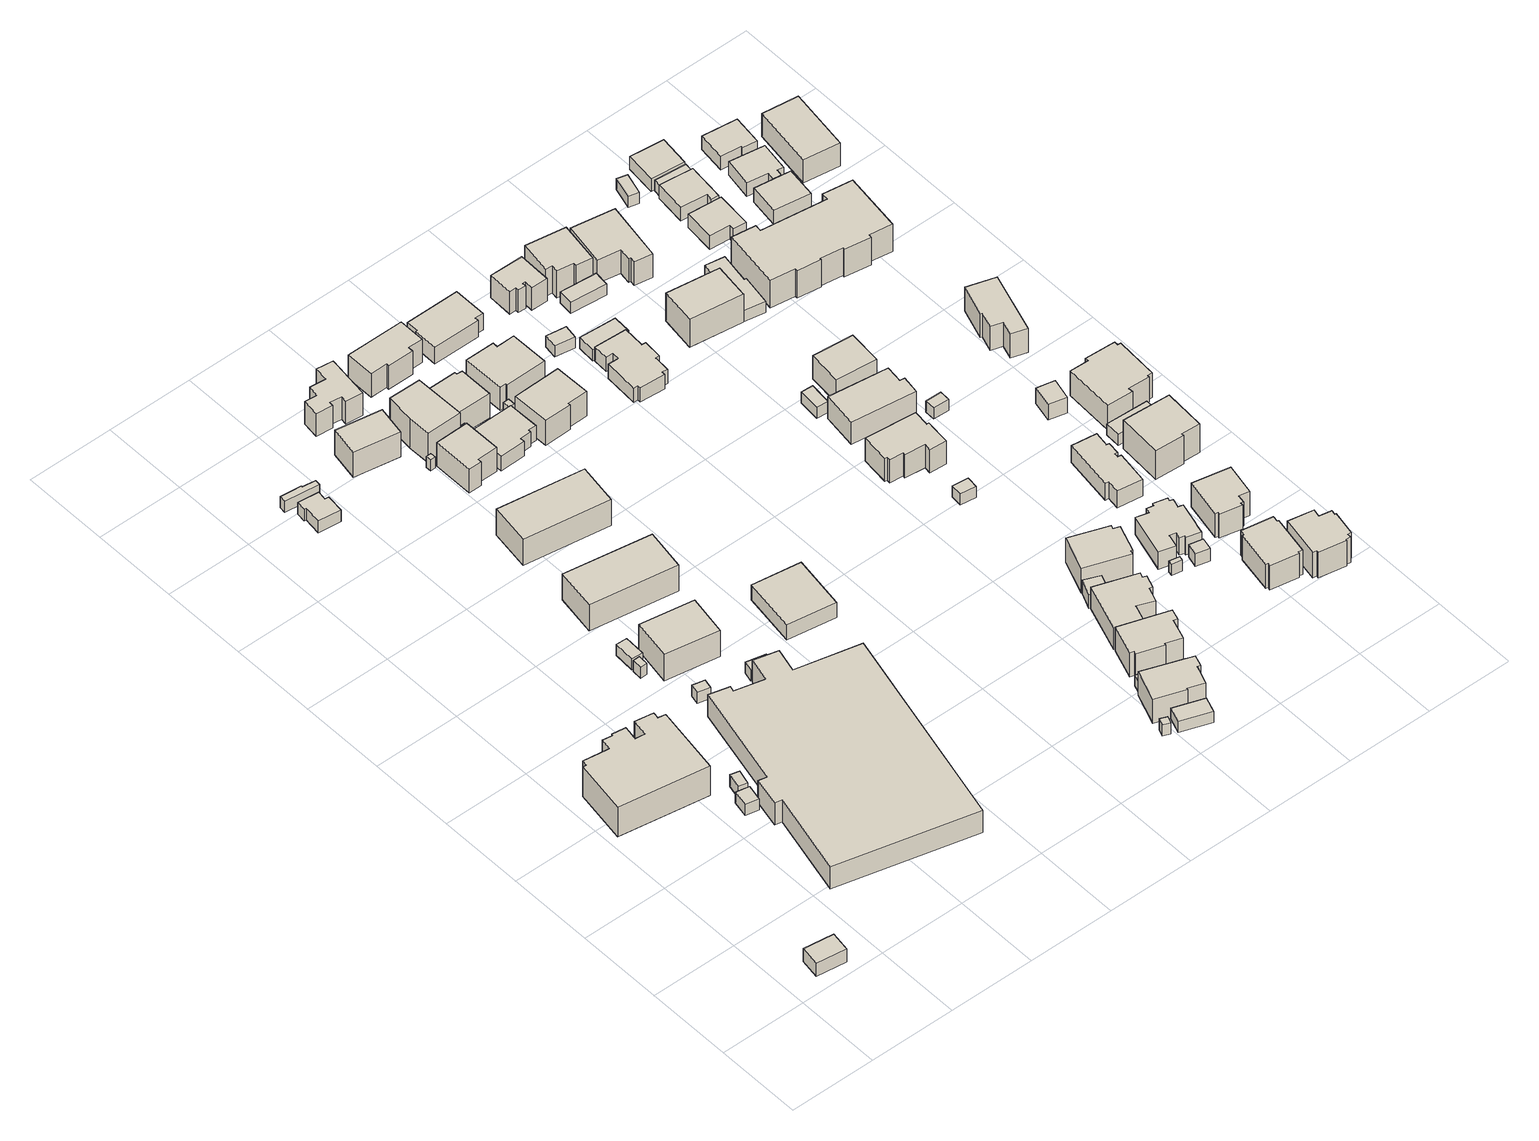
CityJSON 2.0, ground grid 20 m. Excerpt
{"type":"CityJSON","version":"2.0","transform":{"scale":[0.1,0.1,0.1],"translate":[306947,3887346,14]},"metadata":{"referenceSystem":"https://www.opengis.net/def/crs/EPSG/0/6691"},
"CityObjects":{
"building1":{"type":"Building","attributes":{"class":"3001","measuredHeight":2,"BuildingIDAttribute.prefecture":"22","BuildingIDAttribute.city":"22203","BuildingDetailAttribute.surveyYear":2015},"geometry":[{"type":"Solid","lod":"1","boundaries":[[[[0,1,2,3]],[[2,4,5,3]],[[1,6,4,2]],[[0,7,6,1]],[[3,5,7,0]],[[4,6,7,5]]]]}]},
"building2":{"type":"Building","attributes":{"class":"3001","measuredHeight":2,"BuildingIDAttribute.prefecture":"22","BuildingIDAttribute.city":"22203","BuildingDetailAttribute.surveyYear":2015},"geometry":[{"type":"Solid","lod":"1","boundaries":[[[[8,9,10,11,12,13,14,15,16,17,18,19,20,21,22,23]],[[22,24,25,23]],[[21,26,24,22]],[[20,27,26,21]],[[19,28,27,20]],[[18,29,28,19]],[[17,30,29,18]],[[16,31,30,17]],[[15,32,31,16]],[[14,33,32,15]],[[13,34,33,14]],[[12,35,34,13]],[[11,36,35,12]],[[10,37,36,11]],[[9,38,37,10]],[[8,39,38,9]],[[23,25,39,8]],[[24,26,27,28,29,30,31,32,33,34,35,36,37,38,39,25]]]]}]},
"building3":{"type":"Building","attributes":{"class":"3001","measuredHeight":2,"BuildingIDAttribute.prefecture":"22","BuildingIDAttribute.city":"22203","BuildingDetailAttribute.surveyYear":2015},"geometry":[{"type":"Solid","lod":"1","boundaries":[[[[40,41,42,43]],[[42,44,45,43]],[[41,46,44,42]],[[40,47,46,41]],[[43,45,47,40]],[[44,46,47,45]]]]}]},
"building4":{"type":"Building","attributes":{"class":"3001","measuredHeight":2,"BuildingIDAttribute.prefecture":"22","BuildingIDAttribute.city":"22203","BuildingDetailAttribute.surveyYear":2015},"geometry":[{"type":"Solid","lod":"1","boundaries":[[[[48,49,50,51]],[[50,52,53,51]],[[49,54,52,50]],[[48,55,54,49]],[[51,53,55,48]],[[52,54,55,53]]]]}]},
"building5":{"type":"Building","attributes":{"class":"3001","measuredHeight":2,"BuildingIDAttribute.prefecture":"22","BuildingIDAttribute.city":"22203","BuildingDetailAttribute.surveyYear":2015},"geometry":[{"type":"Solid","lod":"1","boundaries":[[[[56,57,58,59,60,61,62,63,64,65,66,67,68,69]],[[68,70,71,69]],[[67,72,70,68]],[[66,73,72,67]],[[65,74,73,66]],[[64,75,74,65]],[[63,76,75,64]],[[62,77,76,63]],[[61,78,77,62]],[[60,79,78,61]],[[59,80,79,60]],[[58,81,80,59]],[[57,82,81,58]],[[56,83,82,57]],[[69,71,83,56]],[[70,72,73,74,75,76,77,78,79,80,81,82,83,71]]]]}]},
"building6":{"type":"Building","attributes":{"class":"3001","measuredHeight":2,"BuildingIDAttribute.prefecture":"22","BuildingIDAttribute.city":"22203","BuildingDetailAttribute.surveyYear":2015},"geometry":[{"type":"Solid","lod":"1","boundaries":[[[[84,85,86,87]],[[86,88,89,87]],[[85,90,88,86]],[[84,91,90,85]],[[87,89,91,84]],[[88,90,91,89]]]]}]},
"building7":{"type":"Building","attributes":{"class":"3001","measuredHeight":2,"BuildingIDAttribute.prefecture":"22","BuildingIDAttribute.city":"22203","BuildingDetailAttribute.surveyYear":2015},"geometry":[{"type":"Solid","lod":"1","boundaries":[[[[92,93,94,95]],[[94,96,97,95]],[[93,98,96,94]],[[92,99,98,93]],[[95,97,99,92]],[[96,98,99,97]]]]}]},
"building8":{"type":"Building","attributes":{"class":"3001","measuredHeight":2,"BuildingIDAttribute.prefecture":"22","BuildingIDAttribute.city":"22203","BuildingDetailAttribute.surveyYear":2015},"geometry":[{"type":"Solid","lod":"1","boundaries":[[[[100,101,102,103,104,105,106,107]],[[106,108,109,107]],[[105,110,108,106]],[[104,111,110,105]],[[103,112,111,104]],[[102,113,112,103]],[[101,114,113,102]],[[100,115,114,101]],[[107,109,115,100]],[[108,110,111,112,113,114,115,109]]]]}]},
"building9":{"type":"Building","attributes":{"class":"3003","measuredHeight":2,"BuildingIDAttribute.prefecture":"22","BuildingIDAttribute.city":"22203","BuildingDetailAttribute.surveyYear":2015},"geometry":[{"type":"Solid","lod":"1","boundaries":[[[[116,117,118,119]],[[118,120,121,119]],[[117,122,120,118]],[[116,123,122,117]],[[119,121,123,116]],[[120,122,123,121]]]]}]},
"building10":{"type":"Building","attributes":{"class":"3001","measuredHeight":2,"BuildingIDAttribute.prefecture":"22","BuildingIDAttribute.city":"22203","BuildingDetailAttribute.surveyYear":2015},"geometry":[{"type":"Solid","lod":"1","boundaries":[[[[124,125,126,127,128,129]],[[128,130,131,129]],[[127,132,130,128]],[[126,133,132,127]],[[125,134,133,126]],[[124,135,134,125]],[[129,131,135,124]],[[130,132,133,134,135,131]]]]}]},
"building11":{"type":"Building","attributes":{"class":"3001","measuredHeight":2,"BuildingIDAttribute.prefecture":"22","BuildingIDAttribute.city":"22203","BuildingDetailAttribute.surveyYear":2015},"geometry":[{"type":"Solid","lod":"1","boundaries":[[[[136,137,138,139]],[[138,140,141,139]],[[137,142,140,138]],[[136,143,142,137]],[[139,141,143,136]],[[140,142,143,141]]]]}]},
"building12":{"type":"Building","attributes":{"class":"3001","measuredHeight":2,"BuildingIDAttribute.prefecture":"22","BuildingIDAttribute.city":"22203","BuildingDetailAttribute.surveyYear":2015},"geometry":[{"type":"Solid","lod":"1","boundaries":[[[[144,145,146,147]],[[146,148,149,147]],[[145,150,148,146]],[[144,151,150,145]],[[147,149,151,144]],[[148,150,151,149]]]]}]},
"building13":{"type":"Building","attributes":{"class":"3001","measuredHeight":2,"BuildingIDAttribute.prefecture":"22","BuildingIDAttribute.city":"22203","BuildingDetailAttribute.surveyYear":2015},"geometry":[{"type":"Solid","lod":"1","boundaries":[[[[152,153,154,155]],[[154,156,157,155]],[[153,158,156,154]],[[152,159,158,153]],[[155,157,159,152]],[[156,158,159,157]]]]}]},
"building14":{"type":"Building","attributes":{"class":"3001","measuredHeight":2,"BuildingIDAttribute.prefecture":"22","BuildingIDAttribute.city":"22203","BuildingDetailAttribute.surveyYear":2015},"geometry":[{"type":"Solid","lod":"1","boundaries":[[[[160,161,162,163]],[[162,164,165,163]],[[161,166,164,162]],[[160,167,166,161]],[[163,165,167,160]],[[164,166,167,165]]]]}]},
"building15":{"type":"Building","attributes":{"class":"3001","measuredHeight":2,"BuildingIDAttribute.prefecture":"22","BuildingIDAttribute.city":"22203","BuildingDetailAttribute.surveyYear":2015},"geometry":[{"type":"Solid","lod":"1","boundaries":[[[[168,169,170,171]],[[170,172,173,171]],[[169,174,172,170]],[[168,175,174,169]],[[171,173,175,168]],[[172,174,175,173]]]]}]},
"building16":{"type":"Building","attributes":{"class":"3001","measuredHeight":2,"BuildingIDAttribute.prefecture":"22","BuildingIDAttribute.city":"22203","BuildingDetailAttribute.surveyYear":2015},"geometry":[{"type":"Solid","lod":"1","boundaries":[[[[176,177,178,179]],[[178,180,181,179]],[[177,182,180,178]],[[176,183,182,177]],[[179,181,183,176]],[[180,182,183,181]]]]}]},
"building17":{"type":"Building","attributes":{"class":"3001","measuredHeight":2,"BuildingIDAttribute.prefecture":"22","BuildingIDAttribute.city":"22203","BuildingDetailAttribute.surveyYear":2015},"geometry":[{"type":"Solid","lod":"1","boundaries":[[[[184,185,186,187,188,189,190,191,192,193,194,195]],[[194,196,197,195]],[[193,198,196,194]],[[192,199,198,193]],[[191,200,199,192]],[[190,201,200,191]],[[189,202,201,190]],[[188,203,202,189]],[[187,204,203,188]],[[186,205,204,187]],[[185,206,205,186]],[[184,207,206,185]],[[195,197,207,184]],[[196,198,199,200,201,202,203,204,205,206,207,197]]]]}]},
"building18":{"type":"Building","attributes":{"class":"3001","measuredHeight":2,"BuildingIDAttribute.prefecture":"22","BuildingIDAttribute.city":"22203","BuildingDetailAttribute.surveyYear":2015},"geometry":[{"type":"Solid","lod":"1","boundaries":[[[[208,209,210,211,212,213]],[[212,214,215,213]],[[211,216,214,212]],[[210,217,216,211]],[[209,218,217,210]],[[208,219,218,209]],[[213,215,219,208]],[[214,216,217,218,219,215]]]]}]},
"building19":{"type":"Building","attributes":{"class":"3001","measuredHeight":2,"BuildingIDAttribute.prefecture":"22","BuildingIDAttribute.city":"22203","BuildingDetailAttribute.surveyYear":2015},"geometry":[{"type":"Solid","lod":"1","boundaries":[[[[220,221,222,223]],[[222,224,225,223]],[[221,226,224,222]],[[220,227,226,221]],[[223,225,227,220]],[[224,226,227,225]]]]}]},
"building20":{"type":"Building","attributes":{"class":"3001","measuredHeight":2,"BuildingIDAttribute.prefecture":"22","BuildingIDAttribute.city":"22203","BuildingDetailAttribute.surveyYear":2015},"geometry":[{"type":"Solid","lod":"1","boundaries":[[[[228,229,230,231,232]],[[231,233,234,232]],[[230,235,233,231]],[[229,236,235,230]],[[228,237,236,229]],[[232,234,237,228]],[[233,235,236,237,234]]]]}]},
"building21":{"type":"Building","attributes":{"class":"3001","measuredHeight":2,"BuildingIDAttribute.prefecture":"22","BuildingIDAttribute.city":"22203","BuildingDetailAttribute.surveyYear":2015},"geometry":[{"type":"Solid","lod":"1","boundaries":[[[[238,239,240,241]],[[240,242,243,241]],[[239,244,242,240]],[[238,245,244,239]],[[241,243,245,238]],[[242,244,245,243]]]]}]},
"building22":{"type":"Building","attributes":{"class":"3001","measuredHeight":2,"BuildingIDAttribute.prefecture":"22","BuildingIDAttribute.city":"22203","BuildingDetailAttribute.surveyYear":2015},"geometry":[{"type":"Solid","lod":"1","boundaries":[[[[246,247,248,249,250,251,252,253]],[[252,254,255,253]],[[251,256,254,252]],[[250,257,256,251]],[[249,258,257,250]],[[248,259,258,249]],[[247,260,259,248]],[[246,261,260,247]],[[253,255,261,246]],[[254,256,257,258,259,260,261,255]]]]}]},
"building23":{"type":"Building","attributes":{"class":"3001","measuredHeight":2,"BuildingIDAttribute.prefecture":"22","BuildingIDAttribute.city":"22203","BuildingDetailAttribute.surveyYear":2015},"geometry":[{"type":"Solid","lod":"1","boundaries":[[[[262,263,264,265,266,267]],[[266,268,269,267]],[[265,270,268,266]],[[264,271,270,265]],[[263,272,271,264]],[[262,273,272,263]],[[267,269,273,262]],[[268,270,271,272,273,269]]]]}]},
"building24":{"type":"Building","attributes":{"class":"3001","measuredHeight":2,"BuildingIDAttribute.prefecture":"22","BuildingIDAttribute.city":"22203","BuildingDetailAttribute.surveyYear":2015},"geometry":[{"type":"Solid","lod":"1","boundaries":[[[[274,275,276,277]],[[276,278,279,277]],[[275,280,278,276]],[[274,281,280,275]],[[277,279,281,274]],[[278,280,281,279]]]]}]},
"building25":{"type":"Building","attributes":{"class":"3001","measuredHeight":2,"BuildingIDAttribute.prefecture":"22","BuildingIDAttribute.city":"22203","BuildingDetailAttribute.surveyYear":2015},"geometry":[{"type":"Solid","lod":"1","boundaries":[[[[282,283,284,285,286,287,288,289]],[[288,290,291,289]],[[287,292,290,288]],[[286,293,292,287]],[[285,294,293,286]],[[284,295,294,285]],[[283,296,295,284]],[[282,297,296,283]],[[289,291,297,282]],[[290,292,293,294,295,296,297,291]]]]}]},
"building26":{"type":"Building","attributes":{"class":"3001","measuredHeight":2,"BuildingIDAttribute.prefecture":"22","BuildingIDAttribute.city":"22203","BuildingDetailAttribute.surveyYear":2015},"geometry":[{"type":"Solid","lod":"1","boundaries":[[[[298,299,300,301]],[[300,302,303,301]],[[299,304,302,300]],[[298,305,304,299]],[[301,303,305,298]],[[302,304,305,303]]]]}]},
"building27":{"type":"Building","attributes":{"class":"3003","measuredHeight":2,"BuildingIDAttribute.prefecture":"22","BuildingIDAttribute.city":"22203","BuildingDetailAttribute.surveyYear":2015},"geometry":[{"type":"Solid","lod":"1","boundaries":[[[[306,307,308,309]],[[308,310,311,309]],[[307,312,310,308]],[[306,313,312,307]],[[309,311,313,306]],[[310,312,313,311]]]]}]},
"building28":{"type":"Building","attributes":{"class":"3001","measuredHeight":2,"BuildingIDAttribute.prefecture":"22","BuildingIDAttribute.city":"22203","BuildingDetailAttribute.surveyYear":2015},"geometry":[{"type":"Solid","lod":"1","boundaries":[[[[314,315,316,317,318,319]],[[318,320,321,319]],[[317,322,320,318]],[[316,323,322,317]],[[315,324,323,316]],[[314,325,324,315]],[[319,321,325,314]],[[320,322,323,324,325,321]]]]}]},
"building29":{"type":"Building","attributes":{"class":"3001","measuredHeight":2,"BuildingIDAttribute.prefecture":"22","BuildingIDAttribute.city":"22203","BuildingDetailAttribute.surveyYear":2015},"geometry":[{"type":"Solid","lod":"1","boundaries":[[[[326,327,328,329]],[[328,330,331,329]],[[327,332,330,328]],[[326,333,332,327]],[[329,331,333,326]],[[330,332,333,331]]]]}]},
"building30":{"type":"Building","attributes":{"class":"3001","measuredHeight":2,"BuildingIDAttribute.prefecture":"22","BuildingIDAttribute.city":"22203","BuildingDetailAttribute.surveyYear":2015},"geometry":[{"type":"Solid","lod":"1","boundaries":[[[[334,335,336,337,338,339,340,341]],[[340,342,343,341]],[[339,344,342,340]],[[338,345,344,339]],[[337,346,345,338]],[[336,347,346,337]],[[335,348,347,336]],[[334,349,348,335]],[[341,343,349,334]],[[342,344,345,346,347,348,349,343]]]]}]},
"building31":{"type":"Building","attributes":{"class":"3001","measuredHeight":2,"BuildingIDAttribute.prefecture":"22","BuildingIDAttribute.city":"22203","BuildingDetailAttribute.surveyYear":2015},"geometry":[{"type":"Solid","lod":"1","boundaries":[[[[350,351,352,353,354,355,356,357]],[[356,358,359,357]],[[355,360,358,356]],[[354,361,360,355]],[[353,362,361,354]],[[352,363,362,353]],[[351,364,363,352]],[[350,365,364,351]],[[357,359,365,350]],[[358,360,361,362,363,364,365,359]]]]}]},
"building32":{"type":"Building","attributes":{"class":"3003","measuredHeight":2,"BuildingIDAttribute.prefecture":"22","BuildingIDAttribute.city":"22203","BuildingDetailAttribute.surveyYear":2015},"geometry":[{"type":"Solid","lod":"1","boundaries":[[[[366,367,368,369]],[[368,370,371,369]],[[367,372,370,368]],[[366,373,372,367]],[[369,371,373,366]],[[370,372,373,371]]]]}]},
"building33":{"type":"Building","attributes":{"class":"3001","measuredHeight":2,"BuildingIDAttribute.prefecture":"22","BuildingIDAttribute.city":"22203","BuildingDetailAttribute.surveyYear":2015},"geometry":[{"type":"Solid","lod":"1","boundaries":[[[[374,375,376,377,378,379,380,381]],[[380,382,383,381]],[[379,384,382,380]],[[378,385,384,379]],[[377,386,385,378]],[[376,387,386,377]],[[375,388,387,376]],[[374,389,388,375]],[[381,383,389,374]],[[382,384,385,386,387,388,389,383]]]]}]},
"building34":{"type":"Building","attributes":{"class":"3001","measuredHeight":2,"BuildingIDAttribute.prefecture":"22","BuildingIDAttribute.city":"22203","BuildingDetailAttribute.surveyYear":2015},"geometry":[{"type":"Solid","lod":"1","boundaries":[[[[390,391,392,393,394,395,396,397,398,399]],[[398,400,401,399]],[[397,402,400,398]],[[396,403,402,397]],[[395,404,403,396]],[[394,405,404,395]],[[393,406,405,394]],[[392,407,406,393]],[[391,408,407,392]],[[390,409,408,391]],[[399,401,409,390]],[[400,402,403,404,405,406,407,408,409,401]]]]}]},
"building35":{"type":"Building","attributes":{"class":"3001","measuredHeight":2,"BuildingIDAttribute.prefecture":"22","BuildingIDAttribute.city":"22203","BuildingDetailAttribute.surveyYear":2015},"geometry":[{"type":"Solid","lod":"1","boundaries":[[[[410,411,412,413,414,415,416,417,418,419]],[[418,420,421,419]],[[417,422,420,418]],[[416,423,422,417]],[[415,424,423,416]],[[414,425,424,415]],[[413,426,425,414]],[[412,427,426,413]],[[411,428,427,412]],[[410,429,428,411]],[[419,421,429,410]],[[420,422,423,424,425,426,427,428,429,421]]]]}]},
"building36":{"type":"Building","attributes":{"class":"3001","measuredHeight":2,"BuildingIDAttribute.prefecture":"22","BuildingIDAttribute.city":"22203","BuildingDetailAttribute.surveyYear":2015},"geometry":[{"type":"Solid","lod":"1","boundaries":[[[[430,431,432,433,434,435]],[[434,436,437,435]],[[433,438,436,434]],[[432,439,438,433]],[[431,440,439,432]],[[430,441,440,431]],[[435,437,441,430]],[[436,438,439,440,441,437]]]]}]},
"building37":{"type":"Building","attributes":{"class":"3001","measuredHeight":2,"BuildingIDAttribute.prefecture":"22","BuildingIDAttribute.city":"22203","BuildingDetailAttribute.surveyYear":2015},"geometry":[{"type":"Solid","lod":"1","boundaries":[[[[442,443,444,445]],[[444,446,447,445]],[[443,448,446,444]],[[442,449,448,443]],[[445,447,449,442]],[[446,448,449,447]]]]}]},
"building38":{"type":"Building","attributes":{"class":"3001","measuredHeight":2,"BuildingIDAttribute.prefecture":"22","BuildingIDAttribute.city":"22203","BuildingDetailAttribute.surveyYear":2015},"geometry":[{"type":"Solid","lod":"1","boundaries":[[[[450,451,452,453,454,455,456,457,458,459,460,461,462,463,464,465]],[[464,466,467,465]],[[463,468,466,464]],[[462,469,468,463]],[[461,470,469,462]],[[460,471,470,461]],[[459,472,471,460]],[[458,473,472,459]],[[457,474,473,458]],[[456,475,474,457]],[[455,476,475,456]],[[454,477,476,455]],[[453,478,477,454]],[[452,479,478,453]],[[451,480,479,452]],[[450,481,480,451]],[[465,467,481,450]],[[466,468,469,470,471,472,473,474,475,476,477,478,479,480,481,467]]]]}]},
"building39":{"type":"Building","attributes":{"class":"3003","measuredHeight":2,"BuildingIDAttribute.prefecture":"22","BuildingIDAttribute.city":"22203","BuildingDetailAttribute.surveyYear":2015},"geometry":[{"type":"Solid","lod":"1","boundaries":[[[[482,483,484,485,486]],[[485,487,488,486]],[[484,489,487,485]],[[483,490,489,484]],[[482,491,490,483]],[[486,488,491,482]],[[487,489,490,491,488]]]]}]},
"building40":{"type":"Building","attributes":{"class":"3001","measuredHeight":2,"BuildingIDAttribute.prefecture":"22","BuildingIDAttribute.city":"22203","BuildingDetailAttribute.surveyYear":2015},"geometry":[{"type":"Solid","lod":"1","boundaries":[[[[492,493,494,495,496,497,498,499]],[[498,500,501,499]],[[497,502,500,498]],[[496,503,502,497]],[[495,504,503,496]],[[494,505,504,495]],[[493,506,505,494]],[[492,507,506,493]],[[499,501,507,492]],[[500,502,503,504,505,506,507,501]]]]}]},
"building41":{"type":"Building","attributes":{"class":"3001","measuredHeight":2,"BuildingIDAttribute.prefecture":"22","BuildingIDAttribute.city":"22203","BuildingDetailAttribute.surveyYear":2015},"geometry":[{"type":"Solid","lod":"1","boundaries":[[[[508,509,510,511,512,513,514,515,516,517]],[[516,518,519,517]],[[515,520,518,516]],[[514,521,520,515]],[[513,522,521,514]],[[512,523,522,513]],[[511,524,523,512]],[[510,525,524,511]],[[509,526,525,510]],[[508,527,526,509]],[[517,519,527,508]],[[518,520,521,522,523,524,525,526,527,519]]]]}]},
"building42":{"type":"Building","attributes":{"class":"3001","measuredHeight":2,"BuildingIDAttribute.prefecture":"22","BuildingIDAttribute.city":"22203","BuildingDetailAttribute.surveyYear":2015},"geometry":[{"type":"Solid","lod":"1","boundaries":[[[[528,529,530,531]],[[530,532,533,531]],[[529,534,532,530]],[[528,535,534,529]],[[531,533,535,528]],[[532,534,535,533]]]]}]},
"building43":{"type":"Building","attributes":{"class":"3001","measuredHeight":2,"BuildingIDAttribute.prefecture":"22","BuildingIDAttribute.city":"22203","BuildingDetailAttribute.surveyYear":2015},"geometry":[{"type":"Solid","lod":"1","boundaries":[[[[536,537,538,539,540,541,542,543,544,545,546,547]],[[546,548,549,547]],[[545,550,548,546]],[[544,551,550,545]],[[543,552,551,544]],[[542,553,552,543]],[[541,554,553,542]],[[540,555,554,541]],[[539,556,555,540]],[[538,557,556,539]],[[537,558,557,538]],[[536,559,558,537]],[[547,549,559,536]],[[548,550,551,552,553,554,555,556,557,558,559,549]]]]}]},
"building44":{"type":"Building","attributes":{"class":"3003","measuredHeight":2,"BuildingIDAttribute.prefecture":"22","BuildingIDAttribute.city":"22203","BuildingDetailAttribute.surveyYear":2015},"geometry":[{"type":"Solid","lod":"1","boundaries":[[[[560,561,562,563]],[[562,564,565,563]],[[561,566,564,562]],[[560,567,566,561]],[[563,565,567,560]],[[564,566,567,565]]]]}]},
"building45":{"type":"Building","attributes":{"class":"3003","measuredHeight":2,"BuildingIDAttribute.prefecture":"22","BuildingIDAttribute.city":"22203","BuildingDetailAttribute.surveyYear":2015},"geometry":[{"type":"Solid","lod":"1","boundaries":[[[[568,569,570,571]],[[570,572,573,571]],[[569,574,572,570]],[[568,575,574,569]],[[571,573,575,568]],[[572,574,575,573]]]]}]},
"building46":{"type":"Building","attributes":{"class":"3001","measuredHeight":2,"BuildingIDAttribute.prefecture":"22","BuildingIDAttribute.city":"22203","BuildingDetailAttribute.surveyYear":2015},"geometry":[{"type":"Solid","lod":"1","boundaries":[[[[576,577,578,579]],[[578,580,581,579]],[[577,582,580,578]],[[576,583,582,577]],[[579,581,583,576]],[[580,582,583,581]]]]}]},
"building47":{"type":"Building","attributes":{"class":"3001","measuredHeight":2,"BuildingIDAttribute.prefecture":"22","BuildingIDAttribute.city":"22203","BuildingDetailAttribute.surveyYear":2015},"geometry":[{"type":"Solid","lod":"1","boundaries":[[[[584,585,586,587,588,589,590,591]],[[590,592,593,591]],[[589,594,592,590]],[[588,595,594,589]],[[587,596,595,588]],[[586,597,596,587]],[[585,598,597,586]],[[584,599,598,585]],[[591,593,599,584]],[[592,594,595,596,597,598,599,593]]]]}]},
"building48":{"type":"Building","attributes":{"class":"3001","measuredHeight":2,"BuildingIDAttribute.prefecture":"22","BuildingIDAttribute.city":"22203","BuildingDetailAttribute.surveyYear":2015},"geometry":[{"type":"Solid","lod":"1","boundaries":[[[[600,601,602,603,604,605]],[[604,606,607,605]],[[603,608,606,604]],[[602,609,608,603]],[[601,610,609,602]],[[600,611,610,601]],[[605,607,611,600]],[[606,608,609,610,611,607]]]]}]},
"building49":{"type":"Building","attributes":{"class":"3001","measuredHeight":2,"BuildingIDAttribute.prefecture":"22","BuildingIDAttribute.city":"22203","BuildingDetailAttribute.surveyYear":2015},"geometry":[{"type":"Solid","lod":"1","boundaries":[[[[612,613,614,615]],[[614,616,617,615]],[[613,618,616,614]],[[612,619,618,613]],[[615,617,619,612]],[[616,618,619,617]]]]}]},
"building50":{"type":"Building","attributes":{"class":"3001","measuredHeight":2,"BuildingIDAttribute.prefecture":"22","BuildingIDAttribute.city":"22203","BuildingDetailAttribute.surveyYear":2015},"geometry":[{"type":"Solid","lod":"1","boundaries":[[[[620,621,622,623,624]],[[623,625,626,624]],[[622,627,625,623]],[[621,628,627,622]],[[620,629,628,621]],[[624,626,629,620]],[[625,627,628,629,626]]]]}]},
"building51":{"type":"Building","attributes":{"class":"3001","measuredHeight":2,"BuildingIDAttribute.prefecture":"22","BuildingIDAttribute.city":"22203","BuildingDetailAttribute.surveyYear":2015},"geometry":[{"type":"Solid","lod":"1","boundaries":[[[[630,631,632,633,634,635,636,637,638,639,640,641,642,643,644,645,646,647,648,649]],[[648,650,651,649]],[[647,652,650,648]],[[646,653,652,647]],[[645,654,653,646]],[[644,655,654,645]],[[643,656,655,644]],[[642,657,656,643]],[[641,658,657,642]],[[640,659,658,641]],[[639,660,659,640]],[[638,661,660,639]],[[637,662,661,638]],[[636,663,662,637]],[[635,664,663,636]],[[634,665,664,635]],[[633,666,665,634]],[[632,667,666,633]],[[631,668,667,632]],[[630,669,668,631]],[[649,651,669,630]],[[650,652,653,654,655,656,657,658,659,660,661,662,663,664,665,666,667,668,669,651]]]]}]},
"building52":{"type":"Building","attributes":{"class":"3001","measuredHeight":2,"BuildingIDAttribute.prefecture":"22","BuildingIDAttribute.city":"22203","BuildingDetailAttribute.surveyYear":2015},"geometry":[{"type":"Solid","lod":"1","boundaries":[[[[670,671,672,673]],[[672,674,675,673]],[[671,676,674,672]],[[670,677,676,671]],[[673,675,677,670]],[[674,676,677,675]]]]}]},
"building53":{"type":"Building","attributes":{"class":"3001","measuredHeight":2,"BuildingIDAttribute.prefecture":"22","BuildingIDAttribute.city":"22203","BuildingDetailAttribute.surveyYear":2015},"geometry":[{"type":"Solid","lod":"1","boundaries":[[[[678,679,680,681,682,683,684,685]],[[684,686,687,685]],[[683,688,686,684]],[[682,689,688,683]],[[681,690,689,682]],[[680,691,690,681]],[[679,692,691,680]],[[678,693,692,679]],[[685,687,693,678]],[[686,688,689,690,691,692,693,687]]]]}]},
"building54":{"type":"Building","attributes":{"class":"3001","measuredHeight":2,"BuildingIDAttribute.prefecture":"22","BuildingIDAttribute.city":"22203","BuildingDetailAttribute.surveyYear":2015},"geometry":[{"type":"Solid","lod":"1","boundaries":[[[[694,695,696,697]],[[696,698,699,697]],[[695,700,698,696]],[[694,701,700,695]],[[697,699,701,694]],[[698,700,701,699]]]]}]},
"building55":{"type":"Building","attributes":{"class":"3001","measuredHeight":2,"BuildingIDAttribute.prefecture":"22","BuildingIDAttribute.city":"22203","BuildingDetailAttribute.surveyYear":2015},"geometry":[{"type":"Solid","lod":"1","boundaries":[[[[702,703,704,705,706,707,708,709,710,711,712,713]],[[712,714,715,713]],[[711,716,714,712]],[[710,717,716,711]],[[709,718,717,710]],[[708,719,718,709]],[[707,720,719,708]],[[706,721,720,707]],[[705,722,721,706]],[[704,723,722,705]],[[703,724,723,704]],[[702,725,724,703]],[[713,715,725,702]],[[714,716,717,718,719,720,721,722,723,724,725,715]]]]}]},
"building56":{"type":"Building","attributes":{"class":"3001","measuredHeight":2,"BuildingIDAttribute.prefecture":"22","BuildingIDAttribute.city":"22203","BuildingDetailAttribute.surveyYear":2015},"geometry":[{"type":"Solid","lod":"1","boundaries":[[[[726,727,728,729,730,731,732,733,734,735,736,737]],[[736,738,739,737]],[[735,740,738,736]],[[734,741,740,735]],[[733,742,741,734]],[[732,743,742,733]],[[731,744,743,732]],[[730,745,744,731]],[[729,746,745,730]],[[728,747,746,729]],[[727,748,747,728]],[[726,749,748,727]],[[737,739,749,726]],[[738,740,741,742,743,744,745,746,747,748,749,739]]]]}]},
"building57":{"type":"Building","attributes":{"class":"3003","measuredHeight":2,"BuildingIDAttribute.prefecture":"22","BuildingIDAttribute.city":"22203","BuildingDetailAttribute.surveyYear":2015},"geometry":[{"type":"Solid","lod":"1","boundaries":[[[[750,751,752,753,754,755]],[[754,756,757,755]],[[753,758,756,754]],[[752,759,758,753]],[[751,760,759,752]],[[750,761,760,751]],[[755,757,761,750]],[[756,758,759,760,761,757]]]]}]},
"building58":{"type":"Building","attributes":{"class":"3001","measuredHeight":2,"BuildingIDAttribute.prefecture":"22","BuildingIDAttribute.city":"22203","BuildingDetailAttribute.surveyYear":2015},"geometry":[{"type":"Solid","lod":"1","boundaries":[[[[762,763,764,765,766,767,768,769,770,771]],[[770,772,773,771]],[[769,774,772,770]],[[768,775,774,769]],[[767,776,775,768]],[[766,777,776,767]],[[765,778,777,766]],[[764,779,778,765]],[[763,780,779,764]],[[762,781,780,763]],[[771,773,781,762]],[[772,774,775,776,777,778,779,780,781,773]]]]}]},
"building59":{"type":"Building","attributes":{"class":"3001","measuredHeight":2,"BuildingIDAttribute.prefecture":"22","BuildingIDAttribute.city":"22203","BuildingDetailAttribute.surveyYear":2015,"BuildingRiverFloodingRiskAttribute.description":"3","BuildingRiverFloodingRiskAttribute.rankOrg":"1","BuildingRiverFloodingRiskAttribute.depth":0.11,"BuildingRiverFloodingRiskAttribute.adminType":"1","BuildingRiverFloodingRiskAttribute.scale":"2"},"geometry":[{"type":"Solid","lod":"1","boundaries":[[[[782,783,784,785,786,787,788,789,790,791,792,793,794,795]],[[794,796,797,795]],[[793,798,796,794]],[[792,799,798,793]],[[791,800,799,792]],[[790,801,800,791]],[[789,802,801,790]],[[788,803,802,789]],[[787,804,803,788]],[[786,805,804,787]],[[785,806,805,786]],[[784,807,806,785]],[[783,808,807,784]],[[782,809,808,783]],[[795,797,809,782]],[[796,798,799,800,801,802,803,804,805,806,807,808,809,797]]]]}]},
"building60":{"type":"Building","attributes":{"class":"3001","measuredHeight":2,"BuildingIDAttribute.prefecture":"22","BuildingIDAttribute.city":"22203","BuildingDetailAttribute.surveyYear":2015},"geometry":[{"type":"Solid","lod":"1","boundaries":[[[[810,811,812,813]],[[812,814,815,813]],[[811,816,814,812]],[[810,817,816,811]],[[813,815,817,810]],[[814,816,817,815]]]]}]},
"building61":{"type":"Building","attributes":{"class":"3001","measuredHeight":2,"BuildingIDAttribute.prefecture":"22","BuildingIDAttribute.city":"22203","BuildingDetailAttribute.surveyYear":2015},"geometry":[{"type":"Solid","lod":"1","boundaries":[[[[818,819,820,821]],[[820,822,823,821]],[[819,824,822,820]],[[818,825,824,819]],[[821,823,825,818]],[[822,824,825,823]]]]}]},
"building62":{"type":"Building","attributes":{"class":"3001","measuredHeight":2,"BuildingIDAttribute.prefecture":"22","BuildingIDAttribute.city":"22203","BuildingDetailAttribute.surveyYear":2015},"geometry":[{"type":"Solid","lod":"1","boundaries":[[[[826,827,828,829,830,831]],[[830,832,833,831]],[[829,834,832,830]],[[828,835,834,829]],[[827,836,835,828]],[[826,837,836,827]],[[831,833,837,826]],[[832,834,835,836,837,833]]]]}]},
"building63":{"type":"Building","attributes":{"class":"3001","measuredHeight":2,"BuildingIDAttribute.prefecture":"22","BuildingIDAttribute.city":"22203","BuildingDetailAttribute.surveyYear":2015},"geometry":[{"type":"Solid","lod":"1","boundaries":[[[[838,839,840,841,842,843]],[[842,844,845,843]],[[841,846,844,842]],[[840,847,846,841]],[[839,848,847,840]],[[838,849,848,839]],[[843,845,849,838]],[[844,846,847,848,849,845]]]]}]},
"building64":{"type":"Building","attributes":{"class":"3003","measuredHeight":2,"BuildingIDAttribute.prefecture":"22","BuildingIDAttribute.city":"22203","BuildingDetailAttribute.surveyYear":2015},"geometry":[{"type":"Solid","lod":"1","boundaries":[[[[850,851,852,853]],[[852,854,855,853]],[[851,856,854,852]],[[850,857,856,851]],[[853,855,857,850]],[[854,856,857,855]]]]}]},
"building65":{"type":"Building","attributes":{"class":"3001","measuredHeight":2,"BuildingIDAttribute.prefecture":"22","BuildingIDAttribute.city":"22203","BuildingDetailAttribute.surveyYear":2015},"geometry":[{"type":"Solid","lod":"1","boundaries":[[[[858,859,860,861,862,863]],[[862,864,865,863]],[[861,866,864,862]],[[860,867,866,861]],[[859,868,867,860]],[[858,869,868,859]],[[863,865,869,858]],[[864,866,867,868,869,865]]]]}]},
"building66":{"type":"Building","attributes":{"class":"3002","measuredHeight":2,"BuildingIDAttribute.prefecture":"22","BuildingIDAttribute.city":"22203","BuildingDetailAttribute.surveyYear":2015},"geometry":[{"type":"Solid","lod":"1","boundaries":[[[[870,871,872,873,874,875,876,877,878,879,880,881,882,883,884,885]],[[884,886,887,885]],[[883,888,886,884]],[[882,889,888,883]],[[881,890,889,882]],[[880,891,890,881]],[[879,892,891,880]],[[878,893,892,879]],[[877,894,893,878]],[[876,895,894,877]],[[875,896,895,876]],[[874,897,896,875]],[[873,898,897,874]],[[872,899,898,873]],[[871,900,899,872]],[[870,901,900,871]],[[885,887,901,870]],[[886,888,889,890,891,892,893,894,895,896,897,898,899,900,901,887]]]]}]},
"building67":{"type":"Building","attributes":{"class":"3003","measuredHeight":2,"BuildingIDAttribute.prefecture":"22","BuildingIDAttribute.city":"22203","BuildingDetailAttribute.surveyYear":2015},"geometry":[{"type":"Solid","lod":"1","boundaries":[[[[902,903,904,905]],[[904,906,907,905]],[[903,908,906,904]],[[902,909,908,903]],[[905,907,909,902]],[[906,908,909,907]]]]}]},
"building68":{"type":"Building","attributes":{"class":"3001","measuredHeight":2,"BuildingIDAttribute.prefecture":"22","BuildingIDAttribute.city":"22203","BuildingDetailAttribute.surveyYear":2015,"BuildingRiverFloodingRiskAttribute.description":"3","BuildingRiverFloodingRiskAttribute.rankOrg":"1","BuildingRiverFloodingRiskAttribute.depth":0.014,"BuildingRiverFloodingRiskAttribute.adminType":"1","BuildingRiverFloodingRiskAttribute.scale":"2"},"geometry":[{"type":"Solid","lod":"1","boundaries":[[[[910,911,912,913,914,915,916,917,918,919,920,921]],[[920,922,923,921]],[[919,924,922,920]],[[918,925,924,919]],[[917,926,925,918]],[[916,927,926,917]],[[915,928,927,916]],[[914,929,928,915]],[[913,930,929,914]],[[912,931,930,913]],[[911,932,931,912]],[[910,933,932,911]],[[921,923,933,910]],[[922,924,925,926,927,928,929,930,931,932,933,923]]]]}]},
"building69":{"type":"Building","attributes":{"class":"3001","measuredHeight":2,"BuildingIDAttribute.prefecture":"22","BuildingIDAttribute.city":"22203","BuildingDetailAttribute.surveyYear":2015},"geometry":[{"type":"Solid","lod":"1","boundaries":[[[[934,935,936,937]],[[936,938,939,937]],[[935,940,938,936]],[[934,941,940,935]],[[937,939,941,934]],[[938,940,941,939]]]]}]},
"building70":{"type":"Building","attributes":{"class":"3001","measuredHeight":2,"BuildingIDAttribute.prefecture":"22","BuildingIDAttribute.city":"22203","BuildingDetailAttribute.surveyYear":2015},"geometry":[{"type":"Solid","lod":"1","boundaries":[[[[942,943,944,945,946,947,948,949]],[[948,950,951,949]],[[947,952,950,948]],[[946,953,952,947]],[[945,954,953,946]],[[944,955,954,945]],[[943,956,955,944]],[[942,957,956,943]],[[949,951,957,942]],[[950,952,953,954,955,956,957,951]]]]}]},
"building71":{"type":"Building","attributes":{"class":"3001","measuredHeight":2,"BuildingIDAttribute.prefecture":"22","BuildingIDAttribute.city":"22203","BuildingDetailAttribute.surveyYear":2015},"geometry":[{"type":"Solid","lod":"1","boundaries":[[[[958,959,960,961]],[[960,962,963,961]],[[959,964,962,960]],[[958,965,964,959]],[[961,963,965,958]],[[962,964,965,963]]]]}]},
"building72":{"type":"Building","attributes":{"class":"3001","measuredHeight":2,"BuildingIDAttribute.prefecture":"22","BuildingIDAttribute.city":"22203","BuildingDetailAttribute.surveyYear":2015},"geometry":[{"type":"Solid","lod":"1","boundaries":[[[[966,967,968,969,970,971,972,973]],[[972,974,975,973]],[[971,976,974,972]],[[970,977,976,971]],[[969,978,977,970]],[[968,979,978,969]],[[967,980,979,968]],[[966,981,980,967]],[[973,975,981,966]],[[974,976,977,978,979,980,981,975]]]]}]},
"building73":{"type":"Building","attributes":{"class":"3001","measuredHeight":2,"BuildingIDAttribute.prefecture":"22","BuildingIDAttribute.city":"22203","BuildingDetailAttribute.surveyYear":2015},"geometry":[{"type":"Solid","lod":"1","boundaries":[[[[982,983,984,985]],[[984,986,987,985]],[[983,988,986,984]],[[982,989,988,983]],[[985,987,989,982]],[[986,988,989,987]]]]}]},
"building74":{"type":"Building","attributes":{"class":"3001","measuredHeight":2,"BuildingIDAttribute.prefecture":"22","BuildingIDAttribute.city":"22203","BuildingDetailAttribute.surveyYear":2015},"geometry":[{"type":"Solid","lod":"1","boundaries":[[[[990,991,992,993,994,995]],[[994,996,997,995]],[[993,998,996,994]],[[992,999,998,993]],[[991,1000,999,992]],[[990,1001,1000,991]],[[995,997,1001,990]],[[996,998,999,1000,1001,997]]]]}]},
"building75":{"type":"Building","attributes":{"class":"3001","measuredHeight":2,"BuildingIDAttribute.prefecture":"22","BuildingIDAttribute.city":"22203","BuildingDetailAttribute.surveyYear":2015},"geometry":[{"type":"Solid","lod":"1","boundaries":[[[[1002,1003,1004,1005]],[[1004,1006,1007,1005]],[[1003,1008,1006,1004]],[[1002,1009,1008,1003]],[[1005,1007,1009,1002]],[[1006,1008,1009,1007]]]]}]}
},
"vertices":[
[48,16,36],[55,62,36],[124,53,36],[117,7,36],[124,53,71],[117,7,71],[55,62,71],[48,16,71],
[213,512,30],[9,545,30],[29,669,30],[38,668,30],[40,681,30],[99,672,30],[104,698,30],[127,694,30],[128,698,30],[159,693,30],[153,660,30],[176,657,30],[182,695,30],[224,688,30],[222,673,30],[239,670,30],[222,673,110],[239,670,110],[224,688,110],[182,695,110],[176,657,110],[153,660,110],[159,693,110],[128,698,110],[127,694,110],[104,698,110],[99,672,110],[40,681,110],[38,668,110],[29,669,110],[9,545,110],[213,512,110],
[256,420,33],[226,426,33],[234,463,33],[264,457,33],[234,463,63],[264,457,63],[226,426,63],[256,420,63],
[266,464,33],[246,469,33],[255,503,33],[275,498,33],[255,503,65],[275,498,65],[246,469,65],[266,464,65],
[537,97,33],[221,174,33],[268,367,33],[252,371,33],[267,436,33],[287,432,33],[344,669,33],[390,657,33],[387,645,33],[454,628,33],[467,682,33],[522,668,33],[508,613,33],[655,578,33],[508,613,93],[655,578,93],[522,668,93],[467,682,93],[454,628,93],[387,645,93],[390,657,93],[344,669,93],[287,432,93],[267,436,93],[252,371,93],[268,367,93],[221,174,93],[537,97,93],
[310,846,41],[326,846,41],[325,823,41],[309,823,41],[325,823,71],[309,823,71],[326,846,71],[310,846,71],
[383,722,35],[378,700,35],[350,707,35],[355,728,35],[350,707,65],[355,728,65],[378,700,65],[383,722,65],
[97,1510,45],[102,1550,45],[97,1551,45],[100,1573,45],[148,1567,45],[145,1546,45],[154,1545,45],[149,1504,45],[154,1545,77],[149,1504,77],[145,1546,77],[148,1567,77],[100,1573,77],[97,1551,77],[102,1550,77],[97,1510,77],
[314,899,41],[339,898,41],[337,849,41],[311,851,41],[337,849,71],[311,851,71],[339,898,71],[314,899,71],
[83,1590,47],[85,1606,47],[134,1601,47],[134,1598,47],[164,1594,47],[162,1581,47],[164,1594,77],[162,1581,77],[134,1598,77],[134,1601,77],[85,1606,77],[83,1590,77],
[476,859,41],[460,767,41],[338,788,41],[354,880,41],[338,788,113],[354,880,113],[460,767,113],[476,859,113],
[516,698,34],[511,675,34],[466,686,34],[472,708,34],[466,686,64],[472,708,64],[511,675,64],[516,698,64],
[530,1043,41],[514,949,41],[317,981,41],[333,1076,41],[317,981,112],[333,1076,112],[514,949,112],[530,1043,112],
[357,1624,47],[345,1557,47],[242,1575,47],[254,1642,47],[242,1575,115],[254,1642,115],[345,1557,115],[357,1624,115],
[546,1257,41],[531,1163,41],[336,1193,41],[350,1287,41],[336,1193,112],[350,1287,112],[531,1163,112],[546,1257,112],
[376,1492,46],[364,1492,46],[364,1505,46],[376,1505,46],[364,1505,76],[376,1505,76],[364,1492,76],[376,1492,76],
[361,1684,49],[322,1689,49],[324,1703,49],[297,1707,49],[296,1697,49],[258,1701,49],[263,1740,49],[291,1737,49],[295,1762,49],[332,1758,49],[336,1790,49],[374,1785,49],[336,1790,111],[374,1785,111],[332,1758,111],[295,1762,111],[291,1737,111],[263,1740,111],[258,1701,111],[296,1697,111],[297,1707,111],[324,1703,111],[322,1689,111],[361,1684,111],
[458,1409,46],[411,1409,46],[411,1400,46],[381,1400,46],[381,1494,46],[457,1495,46],[381,1494,111],[457,1495,111],[381,1400,111],[411,1400,111],[411,1409,111],[458,1409,111],
[605,843,38],[715,826,38],[696,702,38],[586,719,38],[696,702,79],[586,719,79],[715,826,79],[605,843,79],
[455,1511,47],[374,1510,47],[373,1563,47],[380,1628,47],[453,1627,47],[380,1628,128],[453,1627,128],[373,1563,128],[374,1510,128],[455,1511,128],
[461,1522,48],[476,1522,48],[476,1507,48],[461,1507,48],[476,1507,78],[461,1507,78],[476,1522,78],[461,1522,78],
[566,1493,47],[567,1421,47],[549,1421,47],[549,1415,47],[523,1414,47],[523,1404,47],[464,1403,47],[463,1492,47],[464,1403,87],[463,1492,87],[523,1404,87],[523,1414,87],[549,1415,87],[549,1421,87],[567,1421,87],[566,1493,87],
[461,1608,48],[526,1608,48],[526,1603,48],[539,1602,48],[539,1523,48],[461,1524,48],[539,1523,114],[461,1524,114],[539,1602,114],[526,1603,114],[526,1608,114],[461,1608,114],
[966,81,34],[982,74,34],[975,57,34],[959,64,34],[975,57,64],[959,64,64],[982,74,64],[966,81,64],
[536,1775,51],[536,1714,51],[502,1714,51],[502,1703,51],[442,1703,51],[442,1709,51],[403,1709,51],[403,1775,51],[403,1709,115],[403,1775,115],[442,1709,115],[442,1703,115],[502,1703,115],[502,1714,115],[536,1714,115],[536,1775,115],
[579,1514,49],[579,1497,49],[566,1497,49],[566,1514,49],[566,1497,79],[566,1514,79],[579,1497,79],[579,1514,79],
[1069,63,34],[1056,27,34],[988,51,34],[1001,87,34],[988,51,64],[1001,87,64],[1056,27,64],[1069,63,64],
[679,1487,47],[681,1406,47],[634,1405,47],[634,1400,47],[572,1399,47],[570,1485,47],[572,1399,115],[570,1485,115],[634,1400,115],[634,1405,115],[681,1406,115],[679,1487,115],
[1006,197,35],[1021,192,35],[1014,170,35],[999,174,35],[1014,170,65],[999,174,65],[1021,192,65],[1006,197,65],
[1104,135,34],[1095,109,34],[1088,111,34],[1072,68,34],[1036,81,34],[1035,77,34],[968,101,34],[995,175,34],[968,101,99],[995,175,99],[1035,77,99],[1036,81,99],[1072,68,99],[1088,111,99],[1095,109,99],[1104,135,99],
[566,1621,48],[633,1621,48],[633,1609,48],[675,1610,48],[676,1521,48],[581,1520,48],[581,1524,48],[567,1524,48],[581,1524,111],[567,1524,111],[581,1520,111],[676,1521,111],[675,1610,111],[633,1609,111],[633,1621,111],[566,1621,111],
[1107,168,34],[1096,141,34],[1047,159,34],[1057,186,34],[1047,159,64],[1057,186,64],[1096,141,64],[1107,168,64],
[681,1781,49],[681,1705,49],[662,1705,49],[662,1697,49],[553,1697,49],[554,1753,49],[557,1753,49],[557,1781,49],[557,1753,94],[557,1781,94],[554,1753,94],[553,1697,94],[662,1697,94],[662,1705,94],[681,1705,94],[681,1781,94],
[1150,254,34],[1142,229,34],[1133,232,34],[1117,184,34],[1081,196,34],[1080,192,34],[1022,212,34],[1024,219,34],[1015,222,34],[1039,291,34],[1015,222,100],[1039,291,100],[1024,219,100],[1022,212,100],[1080,192,100],[1081,196,100],[1117,184,100],[1133,232,100],[1142,229,100],[1150,254,100],
[1172,372,34],[1168,361,34],[1176,358,34],[1165,328,34],[1158,330,34],[1146,297,34],[1108,311,34],[1096,276,34],[1039,296,34],[1077,405,34],[1039,296,94],[1077,405,94],[1096,276,94],[1108,311,94],[1146,297,94],[1158,330,94],[1165,328,94],[1176,358,94],[1168,361,94],[1172,372,94],
[1091,447,34],[1127,432,34],[1118,409,34],[1113,411,34],[1106,396,34],[1075,409,34],[1106,396,71],[1075,409,71],[1113,411,71],[1118,409,71],[1127,432,71],[1091,447,71],
[737,1563,48],[742,1594,48],[787,1587,48],[782,1555,48],[787,1587,78],[782,1555,78],[742,1594,78],[737,1563,78],
[859,1451,47],[868,1450,47],[865,1407,47],[856,1407,47],[853,1370,47],[841,1371,47],[840,1363,47],[782,1367,47],[782,1374,47],[772,1374,47],[777,1454,47],[801,1453,47],[802,1469,47],[786,1470,47],[788,1505,47],[862,1501,47],[788,1505,86],[862,1501,86],[786,1470,86],[802,1469,86],[801,1453,86],[777,1454,86],[772,1374,86],[782,1374,86],[782,1367,86],[840,1363,86],[841,1371,86],[853,1370,86],[856,1407,86],[865,1407,86],[868,1450,86],[859,1451,86],
[862,1501,49],[784,1506,49],[787,1548,49],[871,1542,49],[869,1500,49],[871,1542,79],[869,1500,79],[787,1548,79],[784,1506,79],[862,1501,79],
[1208,497,34],[1205,489,34],[1219,484,34],[1196,421,34],[1192,422,34],[1189,413,34],[1091,449,34],[1121,529,34],[1091,449,101],[1121,529,101],[1189,413,101],[1192,422,101],[1196,421,101],[1219,484,101],[1205,489,101],[1208,497,101],
[748,1760,48],[825,1758,48],[823,1683,48],[785,1684,48],[786,1704,48],[780,1704,48],[780,1695,48],[762,1696,48],[762,1703,48],[747,1703,48],[762,1703,109],[747,1703,109],[762,1696,109],[780,1695,109],[780,1704,109],[786,1704,109],[785,1684,109],[823,1683,109],[825,1758,109],[748,1760,109],
[1066,770,40],[1069,796,40],[1105,792,40],[1102,765,40],[1105,792,70],[1102,765,70],[1069,796,70],[1066,770,70],
[1121,962,42],[1117,925,42],[1122,925,42],[1116,867,42],[1077,870,42],[1079,886,42],[1032,891,42],[1033,897,42],[1002,900,42],[1003,908,42],[998,909,42],[1005,974,42],[998,909,105],[1005,974,105],[1003,908,105],[1002,900,105],[1033,897,105],[1032,891,105],[1079,886,105],[1077,870,105],[1116,867,105],[1122,925,105],[1117,925,105],[1121,962,105],
[1036,1116,42],[1009,1119,42],[1014,1169,42],[1041,1167,42],[1014,1169,72],[1041,1167,72],[1009,1119,72],[1036,1116,72],
[834,1627,50],[837,1662,50],[921,1654,50],[917,1619,50],[921,1654,80],[917,1619,80],[837,1662,80],[834,1627,80],
[1278,380,30],[1276,370,30],[1253,374,30],[1255,385,30],[1253,374,60],[1255,385,60],[1276,370,60],[1278,380,60],
[929,1750,51],[914,1656,51],[876,1662,51],[877,1669,51],[840,1675,51],[842,1690,51],[827,1692,51],[838,1765,51],[827,1692,125],[838,1765,125],[842,1690,125],[840,1675,125],[877,1669,125],[876,1662,125],[914,1656,125],[929,1750,125],
[1160,1086,43],[1155,1047,43],[1166,1045,43],[1160,1004,43],[1013,1023,43],[1024,1104,43],[1013,1023,103],[1024,1104,103],[1160,1004,103],[1166,1045,103],[1155,1047,103],[1160,1086,103],
[1344,387,24],[1337,359,24],[1306,367,24],[1313,394,24],[1306,367,58],[1313,394,58],[1337,359,58],[1344,387,58],
[1065,1394,52],[944,1411,52],[956,1493,52],[1076,1476,52],[1065,1395,52],[1076,1476,128],[1065,1395,128],[956,1493,128],[944,1411,128],[1065,1394,128],
[1278,508,20],[1306,500,20],[1309,512,20],[1325,508,20],[1327,514,20],[1358,506,20],[1356,499,20],[1363,496,20],[1357,476,20],[1368,473,20],[1354,421,20],[1352,416,20],[1347,396,20],[1315,405,20],[1316,409,20],[1305,412,20],[1309,426,20],[1295,429,20],[1287,400,20],[1251,410,20],[1287,400,67],[1251,410,67],[1295,429,67],[1309,426,67],[1305,412,67],[1316,409,67],[1315,405,67],[1347,396,67],[1352,416,67],[1354,421,67],[1368,473,67],[1357,476,67],[1363,496,67],[1356,499,67],[1358,506,67],[1327,514,67],[1325,508,67],[1309,512,67],[1306,500,67],[1278,508,67],
[1164,1192,44],[1156,1114,44],[1063,1124,44],[1071,1201,44],[1063,1124,107],[1071,1201,107],[1156,1114,107],[1164,1192,107],
[940,1751,50],[1038,1734,50],[1014,1597,50],[973,1604,50],[975,1616,50],[970,1617,50],[975,1645,50],[923,1654,50],[975,1645,114],[923,1654,114],[970,1617,114],[975,1616,114],[973,1604,114],[1014,1597,114],[1038,1734,114],[940,1751,114],
[1174,971,44],[1175,994,44],[1212,993,44],[1211,969,44],[1212,993,74],[1211,969,74],[1175,994,74],[1174,971,74],
[1393,331,11],[1397,331,11],[1399,343,11],[1470,330,11],[1468,317,11],[1471,316,11],[1454,227,11],[1445,229,11],[1444,225,11],[1380,237,11],[1382,244,11],[1377,245,11],[1382,244,77],[1377,245,77],[1380,237,77],[1444,225,77],[1445,229,77],[1454,227,77],[1471,316,77],[1468,317,77],[1470,330,77],[1399,343,77],[1397,331,77],[1393,331,77],
[1306,725,28],[1363,717,28],[1358,683,28],[1364,682,28],[1360,653,28],[1354,654,28],[1353,645,28],[1361,644,28],[1350,569,28],[1293,577,28],[1297,606,28],[1289,607,28],[1297,606,74],[1289,607,74],[1293,577,74],[1350,569,74],[1361,644,74],[1353,645,74],[1354,654,74],[1360,653,74],[1364,682,74],[1358,683,74],[1363,717,74],[1306,725,74],
[1121,1457,51],[1126,1456,51],[1114,1386,51],[1065,1395,51],[1089,1534,51],[1133,1526,51],[1089,1534,81],[1133,1526,81],[1065,1395,81],[1114,1386,81],[1126,1456,81],[1121,1457,81],
[1411,499,12],[1495,481,12],[1480,409,12],[1456,414,12],[1453,396,12],[1447,397,12],[1446,391,12],[1397,402,12],[1398,407,12],[1392,408,12],[1398,407,77],[1392,408,77],[1397,402,77],[1446,391,77],[1447,397,77],[1453,396,77],[1456,414,77],[1480,409,77],[1495,481,77],[1411,499,77],
[1482,304,8],[1540,293,8],[1536,275,8],[1564,269,8],[1562,259,8],[1565,258,8],[1554,201,8],[1546,202,8],[1545,193,8],[1535,194,8],[1534,191,8],[1472,203,8],[1473,208,8],[1464,210,8],[1473,208,77],[1464,210,77],[1472,203,77],[1534,191,77],[1535,194,77],[1545,193,77],[1546,202,77],[1554,201,77],[1565,258,77],[1562,259,77],[1564,269,77],[1536,275,77],[1540,293,77],[1482,304,77],
[1387,829,26],[1347,839,26],[1358,887,26],[1399,878,26],[1358,887,69],[1399,878,69],[1347,839,69],[1387,829,69],
[1121,1759,52],[1098,1765,52],[1112,1815,52],[1135,1809,52],[1112,1815,82],[1135,1809,82],[1098,1765,82],[1121,1759,82],
[1517,596,12],[1474,599,12],[1474,593,12],[1407,597,12],[1414,699,12],[1523,692,12],[1414,699,90],[1523,692,90],[1407,597,90],[1474,593,90],[1474,599,90],[1517,596,90],
[1227,1645,50],[1219,1563,50],[1189,1566,50],[1190,1577,50],[1143,1581,50],[1150,1652,50],[1143,1581,87],[1150,1652,87],[1190,1577,87],[1189,1566,87],[1219,1563,87],[1227,1645,87],
[1411,710,14],[1413,746,14],[1510,741,14],[1508,704,14],[1510,741,44],[1508,704,44],[1413,746,44],[1411,710,44],
[1236,1737,50],[1226,1650,50],[1209,1652,50],[1211,1667,50],[1151,1674,50],[1159,1746,50],[1151,1674,87],[1159,1746,87],[1211,1667,87],[1209,1652,87],[1226,1650,87],[1236,1737,87],
[1401,1350,50],[1349,1358,50],[1348,1350,50],[1288,1359,50],[1289,1364,50],[1238,1371,50],[1238,1368,50],[1184,1376,50],[1184,1382,50],[1129,1390,50],[1148,1525,50],[1203,1517,50],[1201,1502,50],[1351,1481,50],[1353,1497,50],[1420,1487,50],[1353,1497,125],[1420,1487,125],[1351,1481,125],[1201,1502,125],[1203,1517,125],[1148,1525,125],[1129,1390,125],[1184,1382,125],[1184,1376,125],[1238,1368,125],[1238,1371,125],[1289,1364,125],[1288,1359,125],[1348,1350,125],[1349,1358,125],[1401,1350,125],
[1237,1758,51],[1235,1740,51],[1163,1747,51],[1165,1765,51],[1163,1747,81],[1165,1765,81],[1235,1740,81],[1237,1758,81],
[1542,762,15],[1531,762,15],[1530,757,15],[1481,760,15],[1481,749,15],[1422,753,15],[1428,868,15],[1471,866,15],[1471,874,15],[1541,870,15],[1541,861,15],[1548,860,15],[1541,861,83],[1548,860,83],[1541,870,83],[1471,874,83],[1471,866,83],[1428,868,83],[1422,753,83],[1481,749,83],[1481,760,83],[1530,757,83],[1531,762,83],[1542,762,83],
[1244,1830,52],[1235,1759,52],[1158,1768,52],[1166,1839,52],[1158,1768,87],[1166,1839,87],[1235,1759,87],[1244,1830,87],
[1437,1000,24],[1402,1011,24],[1412,1043,24],[1386,1051,24],[1398,1087,24],[1394,1089,24],[1418,1161,24],[1482,1141,24],[1418,1161,89],[1482,1141,89],[1394,1089,89],[1398,1087,89],[1386,1051,89],[1412,1043,89],[1402,1011,89],[1437,1000,89],
[1371,1609,50],[1361,1539,50],[1278,1551,50],[1288,1621,50],[1278,1551,88],[1288,1621,88],[1361,1539,88],[1371,1609,88],
[1378,1692,51],[1367,1625,51],[1353,1627,51],[1350,1613,51],[1331,1616,51],[1334,1632,51],[1287,1640,51],[1298,1705,51],[1287,1640,88],[1298,1705,88],[1334,1632,88],[1331,1616,88],[1350,1613,88],[1353,1627,88],[1367,1625,88],[1378,1692,88],
[1416,1456,49],[1435,1455,49],[1429,1399,49],[1411,1401,49],[1429,1399,79],[1411,1401,79],[1435,1455,79],[1416,1456,79],
[1384,1779,51],[1375,1710,51],[1341,1715,51],[1342,1719,51],[1296,1725,51],[1304,1789,51],[1296,1725,88],[1304,1789,88],[1342,1719,88],[1341,1715,88],[1375,1710,88],[1384,1779,88],
[1415,1743,47],[1497,1732,47],[1476,1587,47],[1394,1599,47],[1476,1587,110],[1394,1599,110],[1497,1732,110],[1415,1743,110]
]}
